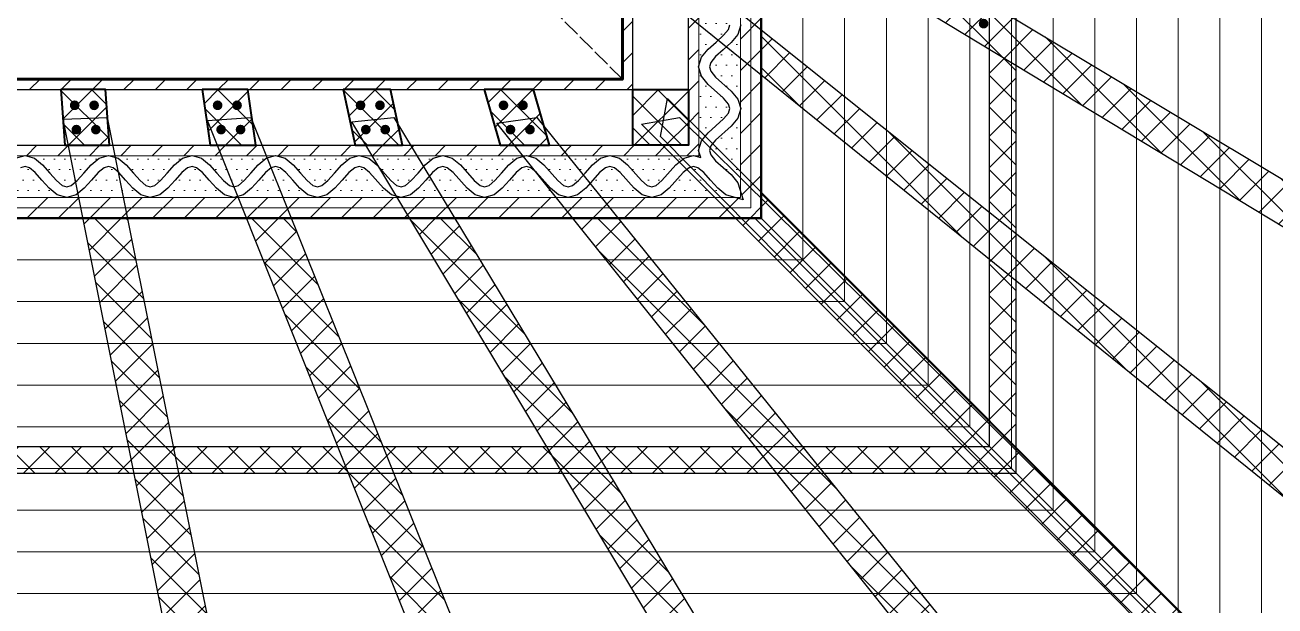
# Model space of a CAD drawing. Header units: millimetres. Extents: x -5750 to 7370, y -6735 to 6000.
# Drawn here: x 551 to 5048, y -4345 to -2255 of the extents above; entities that cross this region are included whole.
import ezdxf

# ---------------------------------------------------------------- set-up
doc = ezdxf.new("R2010")
doc.units = ezdxf.units.MM
doc.linetypes.add('DASHED', pattern=[1.524, 1.27, -0.254])
for name, color, linetype, lineweight in [('ANNOTATION', 4, 'CONTINUOUS', 18), ('HATCH-CAST', 7, 'CONTINUOUS', 9), ('HATCH-INSULATION', 7, 'Continuous', 9), ('HATCH-PRINTED', 7, 'CONTINUOUS', 9), ('HIDDEN-AXIS', 8, 'DASHED', 18), ('LINES', 7, 'CONTINUOUS', 25), ('OUTLINE-CUT', 7, 'CONTINUOUS', 50), ('OUTLINE-FINE', 7, 'CONTINUOUS', 25), ('PRINTED-BEAD', 7, 'CONTINUOUS', 25)]:
    doc.layers.add(name, color=color, linetype=linetype, lineweight=lineweight)

msp = doc.modelspace()

# ---------------------------------------------------------------- hatches: boundary and pattern name
at = {"layer": 'ANNOTATION', "ltscale": 50}
h = msp.add_hatch(color=7, dxfattribs=at)
h.dxf.hatch_style = 1
edge = h.paths.add_edge_path()
edge.add_arc((4000, -2250), 17.5, 0, 360)
at = {"layer": 'HATCH-CAST', "ltscale": 50}
h = msp.add_hatch(dxfattribs=at)
h.set_pattern_fill('ANSI37', scale=25.197)
h.paths.add_polyline_path([(-4887.5, -5137.5), (-4887.5, 5137.5), (5387.5, 5137.5), (5387.5, -5137.5)])
h.paths.add_polyline_path([(-4662.5, 4819.2), (-4662.5, 3930), (-4683.3, 3857.9), (-4662.5, 3841.3), (-4662.5, 2947.5), (-4678.8, 2872.2), (-4662.5, 2862.5), (-4662.5, 1965), (-4673.7, 1887.2), (-4662.5, 1882.7), (-4662.5, 982.5), (-4668.2, 903.1), (-4662.5, 901.9), (-4662.5, 80), (-4662.5, -80), (-4662.5, -901.9), (-4668.2, -903.1), (-4662.5, -982.5), (-4662.5, -1882.7), (-4673.7, -1887.2), (-4662.5, -1965), (-4662.5, -2862.5), (-4678.8, -2872.2), (-4662.5, -2947.5), (-4662.5, -3841.3), (-4683.3, -3857.9), (-4662.5, -3930), (-4662.5, -4819.2), (-4687.2, -4843.9), (-4687.1, -4844.2), (-4731.1, -4887.8), (-4662.5, -4912.5), (-4637.8, -4981.1), (-4594.2, -4937.1), (-4593.9, -4937.2), (-4569.2, -4912.5), (-3680, -4912.5), (-3607.9, -4933.3), (-3591.3, -4912.5), (-2697.5, -4912.5), (-2622.2, -4928.8), (-2612.5, -4912.5), (-1715, -4912.5), (-1637.2, -4923.7), (-1632.7, -4912.5), (-732.5, -4912.5), (-653.1, -4918.2), (-651.9, -4912.5), (170, -4912.5), (330, -4912.5), (1151.9, -4912.5), (1153.1, -4918.2), (1232.5, -4912.5), (2132.7, -4912.5), (2137.2, -4923.7), (2215, -4912.5), (3112.5, -4912.5), (3122.2, -4928.8), (3197.5, -4912.5), (4091.3, -4912.5), (4107.9, -4933.3), (4180, -4912.5), (5069.2, -4912.5), (5093.9, -4937.2), (5094.2, -4937.1), (5137.8, -4981.1), (5162.5, -4912.5), (5231.1, -4887.8), (5187.1, -4844.2), (5187.2, -4843.9), (5162.5, -4819.2), (5162.5, -3930), (5183.3, -3857.9), (5162.5, -3841.3), (5162.5, -2947.5), (5178.8, -2872.2), (5162.5, -2862.5), (5162.5, -1965), (5173.7, -1887.2), (5162.5, -1882.7), (5162.5, -982.5), (5168.2, -903.1), (5162.5, -901.9), (5162.5, -80), (5162.5, 80), (5162.5, 901.9), (5168.2, 903.1), (5162.5, 982.5), (5162.5, 1882.7), (5173.7, 1887.2), (5162.5, 1965), (5162.5, 2862.5), (5178.8, 2872.2), (5162.5, 2947.5), (5162.5, 3841.3), (5183.3, 3857.9), (5162.5, 3930), (5162.5, 4819.2), (5187.2, 4843.9), (5187.1, 4844.2), (5231.1, 4887.8), (5162.5, 4912.5), (5137.8, 4981.1), (5094.2, 4937.1), (5093.9, 4937.2), (5069.2, 4912.5), (4180, 4912.5), (4107.9, 4933.3), (4091.3, 4912.5), (3197.5, 4912.5), (3122.2, 4928.8), (3112.5, 4912.5), (2215, 4912.5), (2137.2, 4923.7), (2132.7, 4912.5), (1232.5, 4912.5), (1153.1, 4918.2), (1151.9, 4912.5), (330, 4912.5), (170, 4912.5), (-651.9, 4912.5), (-653.1, 4918.2), (-732.5, 4912.5), (-1632.7, 4912.5), (-1637.2, 4923.7), (-1715, 4912.5), (-2612.5, 4912.5), (-2622.2, 4928.8), (-2697.5, 4912.5), (-3591.3, 4912.5), (-3607.9, 4933.3), (-3680, 4912.5), (-4569.2, 4912.5), (-4593.9, 4937.2), (-4594.2, 4937.1), (-4637.8, 4981.1), (-4662.5, 4912.5), (-4731.1, 4887.8), (-4687.1, 4844.2), (-4687.2, 4843.9)])
h = msp.add_hatch(dxfattribs=at)
h.set_pattern_fill('ANSI37', scale=25.197)
h.paths.add_polyline_path([(5146.2, -3022.8), (3200, -1846.8), (3200, -1685), (5178.8, -2872.2)])
h = msp.add_hatch(dxfattribs=at)
h.set_pattern_fill('ANSI37', scale=25.197)
h.paths.add_polyline_path([(5141.7, -4002.1), (3200, -2434.7), (3200, -2271.3), (5183.3, -3857.9)])
h = msp.add_hatch(dxfattribs=at)
h.set_pattern_fill('ANSI37', scale=25.197)
h.paths.add_polyline_path([(4020.8, -2927.9), (4020.8, -2342.7), (4116.8, -2400.7), (4116.8, -3004.7)])
h = msp.add_hatch(dxfattribs=at)
h.set_pattern_fill('ANSI37', scale=25.197)
h.paths.add_polyline_path([(855.3, -2687.5), (694.1, -2687.5), (679.7, -2487.5), (840.9, -2487.5)])
h = msp.add_hatch(dxfattribs=at)
h.set_pattern_fill('ANSI37', scale=25.197)
h.paths.add_polyline_path([(1352.9, -2487.5), (1381.7, -2687.5), (1217.1, -2687.5), (1188.3, -2487.5)])
h = msp.add_hatch(dxfattribs=at)
h.set_pattern_fill('ANSI37', scale=25.197)
h.paths.add_polyline_path([(1695.9, -2487.5), (1865.9, -2487.5), (1909.1, -2687.5), (1739.1, -2687.5)])
h = msp.add_hatch(dxfattribs=at)
h.set_pattern_fill('ANSI37', scale=25.197)
h.paths.add_polyline_path([(2260.1, -2687.5), (2202.5, -2487.5), (2379.9, -2487.5), (2437.5, -2687.5)])
h = msp.add_hatch(dxfattribs=at)
h.set_pattern_fill('ANSI37', scale=25.197)
h.paths.add_polyline_path([(2937.5, -2487.5), (2937.5, -2687.5), (2737.5, -2687.5), (2737.5, -2487.5)])
h = msp.add_hatch(dxfattribs=at)
h.set_pattern_fill('ANSI37', scale=25.197)
h.paths.add_polyline_path([(5093.9, -4937.2), (3106.7, -2950), (3200, -2950), (3200, -2878.3), (5231.1, -4887.8)])
h = msp.add_hatch(dxfattribs=at)
h.set_pattern_fill('ANSI37', scale=25.197)
h.paths.add_polyline_path([(5187.1, -4844.2), (3200, -2878.3), (3200, -2856.7), (5187.2, -4843.9)])
h = msp.add_hatch(dxfattribs=at)
h.set_pattern_fill('ANSI37', scale=25.197)
h.paths.add_polyline_path([(759.4, -2950), (919.6, -2950), (1311.9, -4906.8), (1153.1, -4918.2)])
h = msp.add_hatch(dxfattribs=at)
h.set_pattern_fill('ANSI37', scale=25.197)
h.paths.add_polyline_path([(1347.7, -2950), (1508.5, -2950), (2292.8, -4901.3), (2137.2, -4923.7)])
h = msp.add_hatch(dxfattribs=at)
h.set_pattern_fill('ANSI37', scale=25.197)
h.paths.add_polyline_path([(1935, -2950), (2096.8, -2950), (3272.8, -4896.2), (3122.2, -4928.8)])
h = msp.add_hatch(dxfattribs=at)
h.set_pattern_fill('ANSI37', scale=25.197)
h.paths.add_polyline_path([(2521.3, -2950), (2684.7, -2950), (4252.1, -4891.7), (4107.9, -4933.3)])
h = msp.add_hatch(dxfattribs=at)
h.set_pattern_fill('ANSI37', scale=25.197)
h.paths.add_polyline_path([(4020.8, -3677.5), (4020.8, -3097.3), (4116.8, -3174.7), (4116.8, -3773.5)])
h = msp.add_hatch(dxfattribs=at)
h.set_pattern_fill('ANSI37', scale=25.197)
h.paths.add_polyline_path([(942.8, -3866.8), (330, -3866.8), (330, -3770.8), (923.6, -3770.8)])
h = msp.add_hatch(dxfattribs=at)
h.set_pattern_fill('ANSI37', scale=25.197)
h.paths.add_polyline_path([(1714.4, -3866.8), (1103.4, -3866.8), (1084.2, -3770.8), (1676, -3770.8)])
h = msp.add_hatch(dxfattribs=at)
h.set_pattern_fill('ANSI37', scale=25.197)
h.paths.add_polyline_path([(2485, -3866.8), (1877, -3866.8), (1838.4, -3770.8), (2427.4, -3770.8)])
h = msp.add_hatch(dxfattribs=at)
h.set_pattern_fill('ANSI37', scale=25.197)
h.paths.add_polyline_path([(3254.7, -3866.8), (2650.7, -3866.8), (2592.7, -3770.8), (3177.9, -3770.8)])
h = msp.add_hatch(dxfattribs=at)
h.set_pattern_fill('ANSI37', scale=25.197)
h.paths.add_polyline_path([(4023.5, -3866.8), (3424.7, -3866.8), (3347.3, -3770.8), (3927.5, -3770.8)])
at = {"layer": 'HATCH-INSULATION', "ltscale": 50}
h = msp.add_hatch(dxfattribs=at)
h.set_pattern_fill('DOTS', scale=23.622)
h.paths.add_polyline_path([(2984.4, -2138.7), (3008.3, -2167.7), (3037.5, -2193.8), (3064.6, -2217.9), (3081.8, -2238.9), (3086.7, -2254.9), (3081.8, -2271), (3064.6, -2292), (3037.5, -2316.1), (3008.3, -2342.1), (2984.4, -2371.2), (2975, -2402.5), (2975, -2107.4)])
h = msp.add_hatch(dxfattribs=at)
h.set_pattern_fill('DOTS', scale=23.622)
h.paths.add_polyline_path([(3018.2, -2421.3), (3013.3, -2405.3), (3018.2, -2389.2), (3035.4, -2368.2), (3062.5, -2344.1), (3091.7, -2318.1), (3115.6, -2289), (3125, -2257.7), (3125, -2552.8), (3115.6, -2521.5), (3091.7, -2492.5), (3035.4, -2442.3)])
h = msp.add_hatch(dxfattribs=at)
h.set_pattern_fill('DOTS', scale=23.622)
h.paths.add_polyline_path([(3064.6, -2592.7), (3008.3, -2642.8), (2984.4, -2671.9), (2975, -2703.2), (2975, -2408), (2984.4, -2439.3), (3008.3, -2468.4), (3064.6, -2518.5), (3081.8, -2539.5), (3086.7, -2555.6), (3081.8, -2571.6)])
h = msp.add_hatch(dxfattribs=at)
h.set_pattern_fill('DOTS', scale=23.622)
h.paths.add_polyline_path([(3035.4, -2743), (3018.2, -2722), (3013.3, -2705.9), (3018.2, -2689.9), (3035.4, -2668.8), (3091.7, -2618.7), (3115.6, -2589.6), (3125, -2558.4), (3125, -2853.5), (3115.6, -2822.2), (3091.7, -2793.1), (3062.5, -2767.1)])
h = msp.add_hatch(dxfattribs=at)
h.set_pattern_fill('DOTS', scale=23.622)
h.paths.add_polyline_path([(817.3, -2734.4), (788.2, -2758.3), (762.2, -2787.5), (738.1, -2814.6), (717, -2831.8), (701, -2836.7), (684.9, -2831.8), (663.9, -2814.6), (639.8, -2787.5), (613.8, -2758.3), (584.7, -2734.4), (553.4, -2725), (848.6, -2725)])
h = msp.add_hatch(dxfattribs=at)
h.set_pattern_fill('DOTS', scale=23.622)
h.paths.add_polyline_path([(1117.9, -2734.4), (1088.8, -2758.3), (1062.8, -2787.5), (1038.7, -2814.6), (1017.7, -2831.8), (1001.6, -2836.7), (985.6, -2831.8), (964.6, -2814.6), (940.5, -2787.5), (914.5, -2758.3), (885.4, -2734.4), (854.1, -2725), (1149.2, -2725)])
h = msp.add_hatch(dxfattribs=at)
h.set_pattern_fill('DOTS', scale=23.622)
h.paths.add_polyline_path([(1418.6, -2734.4), (1389.5, -2758.3), (1363.5, -2787.5), (1339.4, -2814.6), (1318.4, -2831.8), (1302.3, -2836.7), (1286.2, -2831.8), (1265.2, -2814.6), (1241.1, -2787.5), (1215.1, -2758.3), (1186, -2734.4), (1154.7, -2725), (1449.9, -2725)])
h = msp.add_hatch(dxfattribs=at)
h.set_pattern_fill('DOTS', scale=23.622)
h.paths.add_polyline_path([(1719.2, -2734.4), (1690.1, -2758.3), (1664.1, -2787.5), (1640, -2814.6), (1619, -2831.8), (1603, -2836.7), (1586.9, -2831.8), (1565.9, -2814.6), (1541.8, -2787.5), (1515.8, -2758.3), (1486.7, -2734.4), (1455.4, -2725), (1750.5, -2725)])
h = msp.add_hatch(dxfattribs=at)
h.set_pattern_fill('DOTS', scale=23.622)
h.paths.add_polyline_path([(1940.7, -2814.6), (1919.7, -2831.8), (1903.6, -2836.7), (1887.6, -2831.8), (1866.5, -2814.6), (1816.4, -2758.3), (1787.3, -2734.4), (1756, -2725), (2051.2, -2725), (2019.9, -2734.4), (1990.8, -2758.3), (1964.8, -2787.5)])
h = msp.add_hatch(dxfattribs=at)
h.set_pattern_fill('DOTS', scale=23.622)
h.paths.add_polyline_path([(2241.4, -2814.6), (2220.3, -2831.8), (2204.3, -2836.7), (2188.2, -2831.8), (2167.2, -2814.6), (2117.1, -2758.3), (2088, -2734.4), (2056.7, -2725), (2351.8, -2725), (2320.6, -2734.4), (2291.5, -2758.3), (2265.4, -2787.5)])
h = msp.add_hatch(dxfattribs=at)
h.set_pattern_fill('DOTS', scale=23.622)
h.paths.add_polyline_path([(2542, -2814.6), (2521, -2831.8), (2504.9, -2836.7), (2488.9, -2831.8), (2467.9, -2814.6), (2417.7, -2758.3), (2388.7, -2734.4), (2357.4, -2725), (2652.5, -2725), (2621.2, -2734.4), (2592.1, -2758.3), (2566.1, -2787.5)])
h = msp.add_hatch(dxfattribs=at)
h.set_pattern_fill('DOTS', scale=23.622)
h.paths.add_polyline_path([(2768.5, -2814.6), (2718.4, -2758.3), (2689.3, -2734.4), (2658, -2725), (2953.2, -2725), (2921.9, -2734.4), (2892.8, -2758.3), (2842.7, -2814.6), (2821.6, -2831.8), (2805.6, -2836.7), (2789.5, -2831.8)])
h = msp.add_hatch(dxfattribs=at)
h.set_pattern_fill('DOTS', scale=23.622)
h.paths.add_polyline_path([(2975, -2725), (2975, -2708.7), (2982, -2732), (2958.7, -2725)])
h = msp.add_hatch(dxfattribs=at)
h.set_pattern_fill('DOTS', scale=23.622)
h.paths.add_polyline_path([(434.4, -2865.6), (463.5, -2841.7), (489.5, -2812.5), (513.6, -2785.4), (534.6, -2768.2), (550.7, -2763.3), (566.7, -2768.2), (587.7, -2785.4), (611.8, -2812.5), (637.8, -2841.7), (666.9, -2865.6), (698.2, -2875), (403.1, -2875)])
h = msp.add_hatch(dxfattribs=at)
h.set_pattern_fill('DOTS', scale=23.622)
h.paths.add_polyline_path([(735, -2865.6), (764.1, -2841.7), (790.2, -2812.5), (814.2, -2785.4), (835.3, -2768.2), (851.3, -2763.3), (867.4, -2768.2), (888.4, -2785.4), (912.5, -2812.5), (938.5, -2841.7), (967.6, -2865.6), (998.9, -2875), (703.7, -2875)])
h = msp.add_hatch(dxfattribs=at)
h.set_pattern_fill('DOTS', scale=23.622)
h.paths.add_polyline_path([(1035.7, -2865.6), (1064.8, -2841.7), (1090.8, -2812.5), (1114.9, -2785.4), (1135.9, -2768.2), (1152, -2763.3), (1168, -2768.2), (1189.1, -2785.4), (1213.1, -2812.5), (1239.2, -2841.7), (1268.2, -2865.6), (1299.5, -2875), (1004.4, -2875)])
h = msp.add_hatch(dxfattribs=at)
h.set_pattern_fill('DOTS', scale=23.622)
h.paths.add_polyline_path([(1336.4, -2865.6), (1365.4, -2841.7), (1391.5, -2812.5), (1415.6, -2785.4), (1436.6, -2768.2), (1452.6, -2763.3), (1468.7, -2768.2), (1489.7, -2785.4), (1513.8, -2812.5), (1539.8, -2841.7), (1568.9, -2865.6), (1600.2, -2875), (1305.1, -2875)])
h = msp.add_hatch(dxfattribs=at)
h.set_pattern_fill('DOTS', scale=23.622)
h.paths.add_polyline_path([(1716.2, -2785.4), (1737.2, -2768.2), (1753.3, -2763.3), (1769.3, -2768.2), (1790.4, -2785.4), (1840.5, -2841.7), (1869.6, -2865.6), (1900.9, -2875), (1605.7, -2875), (1637, -2865.6), (1666.1, -2841.7), (1692.1, -2812.5)])
h = msp.add_hatch(dxfattribs=at)
h.set_pattern_fill('DOTS', scale=23.622)
h.paths.add_polyline_path([(2016.9, -2785.4), (2037.9, -2768.2), (2053.9, -2763.3), (2070, -2768.2), (2091, -2785.4), (2141.1, -2841.7), (2170.2, -2865.6), (2201.5, -2875), (1906.4, -2875), (1937.7, -2865.6), (1966.8, -2841.7), (1992.8, -2812.5)])
h = msp.add_hatch(dxfattribs=at)
h.set_pattern_fill('DOTS', scale=23.622)
h.paths.add_polyline_path([(2317.5, -2785.4), (2338.6, -2768.2), (2354.6, -2763.3), (2370.7, -2768.2), (2391.7, -2785.4), (2441.8, -2841.7), (2470.9, -2865.6), (2502.2, -2875), (2207, -2875), (2238.3, -2865.6), (2267.4, -2841.7), (2293.4, -2812.5)])
h = msp.add_hatch(dxfattribs=at)
h.set_pattern_fill('DOTS', scale=23.622)
h.paths.add_polyline_path([(2618.2, -2785.4), (2639.2, -2768.2), (2655.3, -2763.3), (2671.3, -2768.2), (2692.3, -2785.4), (2742.5, -2841.7), (2771.5, -2865.6), (2802.8, -2875), (2507.7, -2875), (2539, -2865.6), (2568.1, -2841.7), (2594.1, -2812.5)])
h = msp.add_hatch(dxfattribs=at)
h.set_pattern_fill('DOTS', scale=23.622)
h.paths.add_polyline_path([(2939.9, -2768.2), (2955.9, -2763.3), (2972, -2768.2), (2993, -2785.4), (3017.1, -2812.5), (3043.1, -2841.7), (3072.2, -2865.6), (3103.5, -2875), (2808.4, -2875), (2839.6, -2865.6), (2868.7, -2841.7), (2918.8, -2785.4)])
at = {"layer": 'HATCH-PRINTED', "ltscale": 50}
h = msp.add_hatch(dxfattribs=at)
h.set_pattern_fill('ANSI31', scale=25.197)
h.paths.add_polyline_path([(3200, 2950), (3200, -2950), (-2700, -2950), (-2700, 2950)])
h.paths.add_polyline_path([(3125.8, 1353), (3125, 1355.7), (3125, 1650.9), (3125.8, 1653.6), (3125, 1656.4), (3125, 1951.5), (3125.8, 1954.3), (3125, 1957), (3125, 2252.2), (3125.8, 2254.9), (3125, 2257.7), (3125, 2552.8), (3125.8, 2555.6), (3125, 2558.4), (3125, 2853.5), (3134.3, 2884.3), (3103.5, 2875), (2808.4, 2875), (2805.6, 2875.8), (2802.8, 2875), (2507.7, 2875), (2504.9, 2875.8), (2502.2, 2875), (2207, 2875), (2204.3, 2875.8), (2201.5, 2875), (1906.4, 2875), (1903.6, 2875.8), (1900.9, 2875), (1605.7, 2875), (1603, 2875.8), (1600.2, 2875), (1305.1, 2875), (1302.3, 2875.8), (1299.5, 2875), (1004.4, 2875), (1001.6, 2875.8), (998.9, 2875), (703.7, 2875), (701, 2875.8), (698.2, 2875), (403.1, 2875), (400.3, 2875.8), (397.6, 2875), (102.4, 2875), (99.7, 2875.8), (96.9, 2875), (-198.2, 2875), (-201, 2875.8), (-203.7, 2875), (-498.9, 2875), (-501.6, 2875.8), (-504.4, 2875), (-799.5, 2875), (-802.3, 2875.8), (-805.1, 2875), (-1100.2, 2875), (-1103, 2875.8), (-1105.7, 2875), (-1400.9, 2875), (-1403.6, 2875.8), (-1406.4, 2875), (-1701.5, 2875), (-1704.3, 2875.8), (-1707, 2875), (-2002.2, 2875), (-2004.9, 2875.8), (-2007.7, 2875), (-2302.8, 2875), (-2305.6, 2875.8), (-2308.4, 2875), (-2603.5, 2875), (-2634.3, 2884.3), (-2625, 2853.5), (-2625, 2558.4), (-2625.8, 2555.6), (-2625, 2552.8), (-2625, 2257.7), (-2625.8, 2254.9), (-2625, 2252.2), (-2625, 1957), (-2625.8, 1954.3), (-2625, 1951.5), (-2625, 1656.4), (-2625.8, 1653.6), (-2625, 1650.9), (-2625, 1355.7), (-2625.8, 1353), (-2625, 1350.2), (-2625, 1055.1), (-2625.8, 1052.3), (-2625, 1049.5), (-2625, 754.4), (-2625.8, 751.6), (-2625, 748.9), (-2625, 453.7), (-2625.8, 451), (-2625, 448.2), (-2625, 153.1), (-2625.8, 150.3), (-2625, 147.6), (-2625, -147.6), (-2625.8, -150.3), (-2625, -153.1), (-2625, -448.2), (-2625.8, -451), (-2625, -453.7), (-2625, -748.9), (-2625.8, -751.6), (-2625, -754.4), (-2625, -1049.5), (-2625.8, -1052.3), (-2625, -1055.1), (-2625, -1350.2), (-2625.8, -1353), (-2625, -1355.7), (-2625, -1650.9), (-2625.8, -1653.6), (-2625, -1656.4), (-2625, -1951.5), (-2625.8, -1954.3), (-2625, -1957), (-2625, -2252.2), (-2625.8, -2254.9), (-2625, -2257.7), (-2625, -2552.8), (-2625.8, -2555.6), (-2625, -2558.4), (-2625, -2853.5), (-2634.3, -2884.3), (-2603.5, -2875), (-2308.4, -2875), (-2305.6, -2875.8), (-2302.8, -2875), (-2007.7, -2875), (-2004.9, -2875.8), (-2002.2, -2875), (-1707, -2875), (-1704.3, -2875.8), (-1701.5, -2875), (-1406.4, -2875), (-1403.6, -2875.8), (-1400.9, -2875), (-1105.7, -2875), (-1103, -2875.8), (-1100.2, -2875), (-805.1, -2875), (-802.3, -2875.8), (-799.5, -2875), (-504.4, -2875), (-501.6, -2875.8), (-498.9, -2875), (-203.7, -2875), (-201, -2875.8), (-198.2, -2875), (96.9, -2875), (99.7, -2875.8), (102.4, -2875), (397.6, -2875), (400.3, -2875.8), (403.1, -2875), (698.2, -2875), (701, -2875.8), (703.7, -2875), (998.9, -2875), (1001.6, -2875.8), (1004.4, -2875), (1299.5, -2875), (1302.3, -2875.8), (1305.1, -2875), (1600.2, -2875), (1603, -2875.8), (1605.7, -2875), (1900.9, -2875), (1903.6, -2875.8), (1906.4, -2875), (2201.5, -2875), (2204.3, -2875.8), (2207, -2875), (2502.2, -2875), (2504.9, -2875.8), (2507.7, -2875), (2802.8, -2875), (2805.6, -2875.8), (2808.4, -2875), (3103.5, -2875), (3134.3, -2884.3), (3125, -2853.5), (3125, -2558.4), (3125.8, -2555.6), (3125, -2552.8), (3125, -2257.7), (3125.8, -2254.9), (3125, -2252.2), (3125, -1957), (3125.8, -1954.3), (3125, -1951.5), (3125, -1656.4), (3125.8, -1653.6), (3125, -1650.9), (3125, -1355.7), (3125.8, -1353), (3125, -1350.2), (3125, -1055.1), (3125.8, -1052.3), (3125, -1049.5), (3125, -754.4), (3125.8, -751.6), (3125, -748.9), (3125, -453.7), (3125.8, -451), (3125, -448.2), (3125, -153.1), (3125.8, -150.3), (3125, -147.6), (3125, 147.6), (3125.8, 150.3), (3125, 153.1), (3125, 448.2), (3125.8, 451), (3125, 453.7), (3125, 748.9), (3125.8, 751.6), (3125, 754.4), (3125, 1049.5), (3125.8, 1052.3), (3125, 1055.1), (3125, 1350.2)])
h = msp.add_hatch(dxfattribs=at)
h.set_pattern_fill('ANSI31', scale=25.197)
h.paths.add_polyline_path([(-952.6, -2724.2), (-955.4, -2725), (-1250.5, -2725), (-1253.3, -2724.2), (-1256, -2725), (-1551.2, -2725), (-1553.9, -2724.2), (-1556.7, -2725), (-1851.8, -2725), (-1854.6, -2724.2), (-1857.4, -2725), (-2152.5, -2725), (-2155.3, -2724.2), (-2158, -2725), (-2453.2, -2725), (-2455.9, -2724.2), (-2458.7, -2725), (-2475, -2725), (-2475, -2708.7), (-2474.2, -2705.9), (-2475, -2703.2), (-2475, -2408), (-2474.2, -2405.3), (-2475, -2402.5), (-2475, -2107.4), (-2474.2, -2104.6), (-2475, -2101.8), (-2475, -1806.7), (-2474.2, -1803.9), (-2475, -1801.2), (-2475, -1506), (-2474.2, -1503.3), (-2475, -1500.5), (-2475, -1205.4), (-2474.2, -1202.6), (-2475, -1199.9), (-2475, -904.7), (-2474.2, -902), (-2475, -899.2), (-2475, -604.1), (-2474.2, -601.3), (-2475, -598.6), (-2475, -303.4), (-2474.2, -300.7), (-2475, -297.9), (-2475, -2.8), (-2474.2, 0), (-2475, 2.8), (-2475, 297.9), (-2474.2, 300.7), (-2475, 303.4), (-2475, 598.6), (-2474.2, 601.3), (-2475, 604.1), (-2475, 899.2), (-2474.2, 902), (-2475, 904.7), (-2475, 1199.9), (-2474.2, 1202.6), (-2475, 1205.4), (-2475, 1500.5), (-2474.2, 1503.3), (-2475, 1506), (-2475, 1801.2), (-2474.2, 1803.9), (-2475, 1806.7), (-2475, 2101.8), (-2474.2, 2104.6), (-2475, 2107.4), (-2475, 2402.5), (-2474.2, 2405.3), (-2475, 2408), (-2475, 2703.2), (-2474.2, 2705.9), (-2475, 2708.7), (-2475, 2725), (-2458.7, 2725), (-2455.9, 2724.2), (-2453.2, 2725), (-2158, 2725), (-2155.3, 2724.2), (-2152.5, 2725), (-1857.4, 2725), (-1854.6, 2724.2), (-1851.8, 2725), (-1556.7, 2725), (-1553.9, 2724.2), (-1551.2, 2725), (-1256, 2725), (-1253.3, 2724.2), (-1250.5, 2725), (-955.4, 2725), (-952.6, 2724.2), (-949.9, 2725), (-654.7, 2725), (-652, 2724.2), (-649.2, 2725), (-354.1, 2725), (-351.3, 2724.2), (-348.6, 2725), (-53.4, 2725), (-50.7, 2724.2), (-47.9, 2725), (247.2, 2725), (250, 2724.2), (252.8, 2725), (547.9, 2725), (550.7, 2724.2), (553.4, 2725), (848.6, 2725), (851.3, 2724.2), (854.1, 2725), (1149.2, 2725), (1152, 2724.2), (1154.7, 2725), (1449.9, 2725), (1452.6, 2724.2), (1455.4, 2725), (1750.5, 2725), (1753.3, 2724.2), (1756, 2725), (2051.2, 2725), (2053.9, 2724.2), (2056.7, 2725), (2351.8, 2725), (2354.6, 2724.2), (2357.4, 2725), (2652.5, 2725), (2655.3, 2724.2), (2658, 2725), (2953.2, 2725), (2955.9, 2724.2), (2958.7, 2725), (2975, 2725), (2975, 2708.7), (2974.2, 2705.9), (2975, 2703.2), (2975, 2408), (2974.2, 2405.3), (2975, 2402.5), (2975, 2107.4), (2974.2, 2104.6), (2975, 2101.8), (2975, 1806.7), (2974.2, 1803.9), (2975, 1801.2), (2975, 1506), (2974.2, 1503.3), (2975, 1500.5), (2975, 1205.4), (2974.2, 1202.6), (2975, 1199.9), (2975, 904.7), (2974.2, 902), (2975, 899.2), (2975, 604.1), (2974.2, 601.3), (2975, 598.6), (2975, 303.4), (2974.2, 300.7), (2975, 297.9), (2975, 2.8), (2974.2, 0), (2975, -2.8), (2975, -297.9), (2974.2, -300.7), (2975, -303.4), (2975, -598.6), (2974.2, -601.3), (2975, -604.1), (2975, -899.2), (2974.2, -902), (2975, -904.7), (2975, -1199.9), (2974.2, -1202.6), (2975, -1205.4), (2975, -1500.5), (2974.2, -1503.3), (2975, -1506), (2975, -1801.2), (2974.2, -1803.9), (2975, -1806.7), (2975, -2101.8), (2974.2, -2104.6), (2975, -2107.4), (2975, -2402.5), (2974.2, -2405.3), (2975, -2408), (2975, -2703.2), (2974.2, -2705.9), (2975, -2708.7), (2975, -2725), (2958.7, -2725), (2955.9, -2724.2), (2953.2, -2725), (2658, -2725), (2655.3, -2724.2), (2652.5, -2725), (2357.4, -2725), (2354.6, -2724.2), (2351.8, -2725), (2056.7, -2725), (2053.9, -2724.2), (2051.2, -2725), (1756, -2725), (1753.3, -2724.2), (1750.5, -2725), (1455.4, -2725), (1452.6, -2724.2), (1449.9, -2725), (1154.7, -2725), (1152, -2724.2), (1149.2, -2725), (854.1, -2725), (851.3, -2724.2), (848.6, -2725), (553.4, -2725), (550.7, -2724.2), (547.9, -2725), (252.8, -2725), (250, -2724.2), (247.2, -2725), (-47.9, -2725), (-50.7, -2724.2), (-53.4, -2725), (-348.6, -2725), (-351.3, -2724.2), (-354.1, -2725), (-649.2, -2725), (-652, -2724.2), (-654.7, -2725), (-949.9, -2725)])
h.paths.add_polyline_path([(2260.1, 2687.5), (1909.1, 2687.5), (1739.1, 2687.5), (1381.7, 2687.5), (1217.1, 2687.5), (855.3, 2687.5), (694.1, 2687.5), (330, 2687.5), (170, 2687.5), (-194.1, 2687.5), (-355.3, 2687.5), (-717.1, 2687.5), (-881.7, 2687.5), (-1239.1, 2687.5), (-1409.1, 2687.5), (-1760.1, 2687.5), (-1937.5, 2687.5), (-2237.5, 2687.5), (-2437.5, 2687.5), (-2437.5, 2487.5), (-2437.5, 2187.5), (-2437.5, 2010.1), (-2437.5, 1659.1), (-2437.5, 1489.1), (-2437.5, 1131.7), (-2437.5, 967.1), (-2437.5, 605.3), (-2437.5, 444.1), (-2437.5, 80), (-2437.5, -80), (-2437.5, -444.1), (-2437.5, -605.3), (-2437.5, -967.1), (-2437.5, -1131.7), (-2437.5, -1489.1), (-2437.5, -1659.1), (-2437.5, -2010.1), (-2437.5, -2187.5), (-2437.5, -2487.5), (-2437.5, -2687.5), (-2237.5, -2687.5), (-1937.5, -2687.5), (-1760.1, -2687.5), (-1409.1, -2687.5), (-1239.1, -2687.5), (-881.7, -2687.5), (-717.1, -2687.5), (-355.3, -2687.5), (-194.1, -2687.5), (170, -2687.5), (330, -2687.5), (694.1, -2687.5), (855.3, -2687.5), (1217.1, -2687.5), (1381.7, -2687.5), (1739.1, -2687.5), (1909.1, -2687.5), (2260.1, -2687.5), (2437.5, -2687.5), (2737.5, -2687.5), (2937.5, -2687.5), (2937.5, -2487.5), (2937.5, -2187.5), (2937.5, -2010.1), (2937.5, -1659.1), (2937.5, -1489.1), (2937.5, -1131.7), (2937.5, -967.1), (2937.5, -605.3), (2937.5, -444.1), (2937.5, -80), (2937.5, 80), (2937.5, 444.1), (2937.5, 605.3), (2937.5, 967.1), (2937.5, 1131.7), (2937.5, 1489.1), (2937.5, 1659.1), (2937.5, 2010.1), (2937.5, 2187.5), (2937.5, 2487.5), (2937.5, 2687.5), (2737.5, 2687.5), (2437.5, 2687.5)])
h = msp.add_hatch(dxfattribs=at)
h.set_pattern_fill('ANSI31', scale=25.197)
h.paths.add_polyline_path([(-340.9, 2487.5), (-179.7, 2487.5), (170, 2487.5), (330, 2487.5), (679.7, 2487.5), (840.9, 2487.5), (1188.3, 2487.5), (1352.9, 2487.5), (1695.9, 2487.5), (1865.9, 2487.5), (2202.5, 2487.5), (2379.9, 2487.5), (2737.5, 2487.5), (2737.5, 2129.9), (2737.5, 1952.5), (2737.5, 1615.9), (2737.5, 1445.9), (2737.5, 1102.9), (2737.5, 938.3), (2737.5, 590.9), (2737.5, 429.7), (2737.5, 80), (2737.5, -80), (2737.5, -429.7), (2737.5, -590.9), (2737.5, -938.3), (2737.5, -1102.9), (2737.5, -1445.9), (2737.5, -1615.9), (2737.5, -1952.5), (2737.5, -2129.9), (2737.5, -2487.5), (2379.9, -2487.5), (2202.5, -2487.5), (1865.9, -2487.5), (1695.9, -2487.5), (1352.9, -2487.5), (1188.3, -2487.5), (840.9, -2487.5), (679.7, -2487.5), (330, -2487.5), (170, -2487.5), (-179.7, -2487.5), (-340.9, -2487.5), (-688.3, -2487.5), (-852.9, -2487.5), (-1195.9, -2487.5), (-1365.9, -2487.5), (-1702.5, -2487.5), (-1879.9, -2487.5), (-2237.5, -2487.5), (-2237.5, -2129.9), (-2237.5, -1952.5), (-2237.5, -1615.9), (-2237.5, -1445.9), (-2237.5, -1102.9), (-2237.5, -938.3), (-2237.5, -590.9), (-2237.5, -429.7), (-2237.5, -80), (-2237.5, 80), (-2237.5, 429.7), (-2237.5, 590.9), (-2237.5, 938.3), (-2237.5, 1102.9), (-2237.5, 1445.9), (-2237.5, 1615.9), (-2237.5, 1952.5), (-2237.5, 2129.9), (-2237.5, 2487.5), (-1879.9, 2487.5), (-1702.5, 2487.5), (-1365.9, 2487.5), (-1195.9, 2487.5), (-852.9, 2487.5), (-688.3, 2487.5)])
h.paths.add_polyline_path([(2700, 2450), (-2200, 2450), (-2200, -2450), (2700, -2450)])
at = {"layer": 'LINES', "ltscale": 50}
h = msp.add_hatch(color=7, dxfattribs=at)
h.dxf.hatch_style = 1
edge = h.paths.add_edge_path()
edge.add_arc((729.4, -2543.8), 17.5, 0, 360)
h = msp.add_hatch(color=7, dxfattribs=at)
h.dxf.hatch_style = 1
edge = h.paths.add_edge_path()
edge.add_arc((799.4, -2543.8), 17.5, 0, 360)
h = msp.add_hatch(color=7, dxfattribs=at)
h.dxf.hatch_style = 1
edge = h.paths.add_edge_path()
edge.add_arc((1243.7, -2543.8), 17.5, 0, 360)
h = msp.add_hatch(color=7, dxfattribs=at)
h.dxf.hatch_style = 1
edge = h.paths.add_edge_path()
edge.add_arc((1313.7, -2543.8), 17.5, 0, 360)
h = msp.add_hatch(color=7, dxfattribs=at)
h.dxf.hatch_style = 1
edge = h.paths.add_edge_path()
edge.add_arc((1758, -2543.8), 17.5, 0, 360)
h = msp.add_hatch(color=7, dxfattribs=at)
h.dxf.hatch_style = 1
edge = h.paths.add_edge_path()
edge.add_arc((1828, -2543.8), 17.5, 0, 360)
h = msp.add_hatch(color=7, dxfattribs=at)
h.dxf.hatch_style = 1
edge = h.paths.add_edge_path()
edge.add_arc((2272.4, -2543.8), 17.5, 0, 360)
h = msp.add_hatch(color=7, dxfattribs=at)
h.dxf.hatch_style = 1
edge = h.paths.add_edge_path()
edge.add_arc((2342.4, -2543.8), 17.5, 0, 360)
h = msp.add_hatch(color=7, dxfattribs=at)
h.dxf.hatch_style = 1
edge = h.paths.add_edge_path()
edge.add_arc((735.6, -2631.2), 17.5, 0, 360)
h = msp.add_hatch(color=7, dxfattribs=at)
h.dxf.hatch_style = 1
edge = h.paths.add_edge_path()
edge.add_arc((805.6, -2631.2), 17.5, 0, 360)
h = msp.add_hatch(color=7, dxfattribs=at)
h.dxf.hatch_style = 1
edge = h.paths.add_edge_path()
edge.add_arc((1256.3, -2631.2), 17.5, 0, 360)
h = msp.add_hatch(color=7, dxfattribs=at)
h.dxf.hatch_style = 1
edge = h.paths.add_edge_path()
edge.add_arc((1326.3, -2631.2), 17.5, 0, 360)
h = msp.add_hatch(color=7, dxfattribs=at)
h.dxf.hatch_style = 1
edge = h.paths.add_edge_path()
edge.add_arc((1777, -2631.2), 17.5, 0, 360)
h = msp.add_hatch(color=7, dxfattribs=at)
h.dxf.hatch_style = 1
edge = h.paths.add_edge_path()
edge.add_arc((1847, -2631.2), 17.5, 0, 360)
h = msp.add_hatch(color=7, dxfattribs=at)
h.dxf.hatch_style = 1
edge = h.paths.add_edge_path()
edge.add_arc((2297.6, -2631.2), 17.5, 0, 360)
h = msp.add_hatch(color=7, dxfattribs=at)
h.dxf.hatch_style = 1
edge = h.paths.add_edge_path()
edge.add_arc((2367.6, -2631.2), 17.5, 0, 360)

# ---------------------------------------------------------------- linework, layer by layer
at = {"layer": 'HIDDEN-AXIS', "linetype": 'DASHED', "lineweight": 20, "ltscale": 50}
msp.add_lwpolyline([(2700, -2450), (750, -500)], dxfattribs=at)
at = {"layer": 'LINES', "lineweight": 35, "ltscale": 50}
msp.add_lwpolyline([(5750, -5500), (3200, -2950)], dxfattribs=at)
at = {"layer": 'OUTLINE-CUT', "lineweight": 50, "ltscale": 50}
msp.add_lwpolyline([(-2700, -2950), (3200, -2950), (3200, 2950), (-2700, 2950)], close=True, dxfattribs=at)
at = {"layer": 'OUTLINE-CUT', "lineweight": 60, "ltscale": 50}
msp.add_lwpolyline([(-2200, -2450), (2700, -2450), (2700, 2450), (-2200, 2450)], close=True, dxfattribs=at)
at = {"layer": 'OUTLINE-CUT', "lineweight": 40, "ltscale": 50}
for points in [[(679.7, -2487.5), (694.1, -2687.5), (855.3, -2687.5), (840.9, -2487.5)], [(1188.3, -2487.5), (1217.1, -2687.5), (1381.7, -2687.5), (1352.9, -2487.5)], [(1695.9, -2487.5), (1739.1, -2687.5), (1909.1, -2687.5), (1865.9, -2487.5)], [(2202.5, -2487.5), (2260.1, -2687.5), (2437.5, -2687.5), (2379.9, -2487.5)], [(2737.5, -2487.5), (2937.5, -2487.5), (2937.5, -2687.5), (2737.5, -2687.5)]]:
    msp.add_lwpolyline(points, close=True, dxfattribs=at)
at = {"layer": 'OUTLINE-FINE', "lineweight": 0, "ltscale": 50}
for points in [[(-4500, -4750), (5000, -4750), (5000, 4750), (-4500, 4750)], [(-4350, -4600), (4850, -4600), (4850, 4600), (-4350, 4600)], [(-4200, -4450), (4700, -4450), (4700, 4450), (-4200, 4450)], [(-4050, -4300), (4550, -4300), (4550, 4300), (-4050, 4300)], [(-3900, -4150), (4400, -4150), (4400, 4150), (-3900, 4150)], [(-3750, -4000), (4250, -4000), (4250, 4000), (-3750, 4000)], [(-3600, -3850), (4100, -3850), (4100, 3850), (-3600, 3850)], [(-3450, -3700), (3950, -3700), (3950, 3700), (-3450, 3700)], [(-3300, -3550), (3800, -3550), (3800, 3550), (-3300, 3550)], [(-3150, -3400), (3650, -3400), (3650, 3400), (-3150, 3400)], [(-3000, -3250), (3500, -3250), (3500, 3250), (-3000, 3250)], [(-2850, -3100), (3350, -3100), (3350, 3100), (-2850, 3100)]]:
    msp.add_lwpolyline(points, close=True, dxfattribs=at)
at = {"layer": 'OUTLINE-FINE', "lineweight": 30, "ltscale": 50}
for points in [[(-3616.8, -3866.8), (4116.8, -3866.8), (4116.8, 3866.8), (-3616.8, 3866.8)], [(-3520.8, -3770.8), (4020.8, -3770.8), (4020.8, 3770.8), (-3520.8, 3770.8)], [(5146.2, -3022.8), (2837.5, -1627.8), (2853.8, -1477.2), (5178.8, -2872.2)], [(5141.7, -4002.1), (2837.5, -2142.1), (2858.3, -1997.9), (5183.3, -3857.9)], [(5137.8, -4981.1), (2837.5, -2656.1), (2862.2, -2518.9), (5187.2, -4843.9)], [(1153.1, -4918.2), (688.1, -2593.2), (846.9, -2587.5), (1311.9, -4906.8)], [(2137.2, -4923.7), (1207.2, -2598.7), (1362.8, -2587.5), (2292.8, -4901.3)], [(3122.2, -4928.8), (1727.2, -2603.8), (1877.8, -2587.5), (3272.8, -4896.2)], [(4107.9, -4933.3), (2247.9, -2608.3), (2392.1, -2587.5), (4252.1, -4891.7)], [(5093.9, -4937.2), (2768.9, -2612.2), (2906.1, -2587.5), (5231.1, -4887.8)]]:
    msp.add_lwpolyline(points, close=True, dxfattribs=at)
at = {"layer": 'OUTLINE-FINE', "lineweight": 9, "ltscale": 50}
msp.add_lwpolyline([(-2662.5, -2912.5), (3162.5, -2912.5), (3162.5, 2912.5), (-2662.5, 2912.5)], close=True, dxfattribs=at)
at = {"layer": 'OUTLINE-FINE', "lineweight": 20, "ltscale": 50}
for points in [[(-2625, -2875), (3125, -2875), (3125, 2875), (-2625, 2875)], [(-2475, -2725), (2975, -2725), (2975, 2725), (-2475, 2725)]]:
    msp.add_lwpolyline(points, close=True, dxfattribs=at)
at = {"layer": 'OUTLINE-FINE', "lineweight": 25, "ltscale": 50}
for points in [[(-2437.5, -2687.5), (2937.5, -2687.5), (2937.5, 2687.5), (-2437.5, 2687.5)], [(-2237.5, -2487.5), (2737.5, -2487.5), (2737.5, 2487.5), (-2237.5, 2487.5)]]:
    msp.add_lwpolyline(points, close=True, dxfattribs=at)
at = {"layer": 'PRINTED-BEAD', "lineweight": 25, "ltscale": 50}
for points in [[(516.6, -2734.4), (550.7, -2724.2), (584.7, -2734.4), (613.8, -2758.3), (639.8, -2787.5), (663.9, -2814.6), (684.9, -2831.8), (701, -2836.7), (717, -2831.8), (738.1, -2814.6), (762.2, -2787.5), (788.2, -2758.3), (817.3, -2734.4), (851.3, -2724.2), (885.4, -2734.4), (914.5, -2758.3), (940.5, -2787.5), (964.6, -2814.6), (985.6, -2831.8), (1001.6, -2836.7), (1017.7, -2831.8), (1038.7, -2814.6), (1062.8, -2787.5), (1088.8, -2758.3), (1117.9, -2734.4), (1152, -2724.2), (1186, -2734.4), (1215.1, -2758.3), (1241.1, -2787.5), (1265.2, -2814.6), (1286.2, -2831.8), (1302.3, -2836.7), (1318.4, -2831.8), (1339.4, -2814.6), (1363.5, -2787.5), (1389.5, -2758.3), (1418.6, -2734.4), (1452.6, -2724.2), (1486.7, -2734.4), (1515.8, -2758.3), (1541.8, -2787.5), (1565.9, -2814.6), (1586.9, -2831.8), (1603, -2836.7), (1619, -2831.8), (1640, -2814.6), (1664.1, -2787.5), (1690.1, -2758.3), (1719.2, -2734.4), (1753.3, -2724.2), (1787.3, -2734.4), (1816.4, -2758.3), (1866.5, -2814.6), (1887.6, -2831.8), (1903.6, -2836.7), (1919.7, -2831.8), (1940.7, -2814.6), (1964.8, -2787.5), (1990.8, -2758.3), (2019.9, -2734.4), (2053.9, -2724.2), (2088, -2734.4), (2117.1, -2758.3), (2167.2, -2814.6), (2188.2, -2831.8), (2204.3, -2836.7), (2220.3, -2831.8), (2241.4, -2814.6), (2265.4, -2787.5), (2291.5, -2758.3), (2320.6, -2734.4), (2354.6, -2724.2), (2388.7, -2734.4), (2417.7, -2758.3), (2467.9, -2814.6), (2488.9, -2831.8), (2504.9, -2836.7), (2521, -2831.8), (2542, -2814.6), (2566.1, -2787.5), (2592.1, -2758.3), (2621.2, -2734.4), (2655.3, -2724.2), (2689.3, -2734.4), (2718.4, -2758.3), (2768.5, -2814.6), (2789.5, -2831.8), (2805.6, -2836.7), (2821.6, -2831.8), (2842.7, -2814.6), (2892.8, -2758.3), (2921.9, -2734.4), (2955.9, -2724.2), (2982, -2732), (2974.2, -2705.9), (2984.4, -2671.9), (3008.3, -2642.8), (3064.6, -2592.7), (3081.8, -2571.6), (3086.7, -2555.6), (3081.8, -2539.5), (3064.6, -2518.5), (3008.3, -2468.4), (2984.4, -2439.3), (2974.2, -2405.3), (2984.4, -2371.2), (3008.3, -2342.1), (3037.5, -2316.1), (3064.6, -2292), (3081.8, -2271), (3086.7, -2254.9)], [(3125.8, -2254.9), (3115.6, -2289), (3091.7, -2318.1), (3062.5, -2344.1), (3035.4, -2368.2), (3018.2, -2389.2), (3013.3, -2405.3), (3018.2, -2421.3), (3035.4, -2442.3), (3091.7, -2492.5), (3115.6, -2521.5), (3125.8, -2555.6), (3115.6, -2589.6), (3091.7, -2618.7), (3035.4, -2668.8), (3018.2, -2689.9), (3013.3, -2705.9), (3018.2, -2722), (3035.4, -2743), (3062.5, -2767.1), (3091.7, -2793.1), (3115.6, -2822.2), (3134.3, -2884.3), (3072.2, -2865.6), (3043.1, -2841.7), (3017.1, -2812.5), (2993, -2785.4), (2972, -2768.2), (2955.9, -2763.3), (2939.9, -2768.2), (2918.8, -2785.4), (2868.7, -2841.7), (2839.6, -2865.6), (2805.6, -2875.8), (2771.5, -2865.6), (2742.5, -2841.7), (2692.3, -2785.4), (2671.3, -2768.2), (2655.3, -2763.3), (2639.2, -2768.2), (2618.2, -2785.4), (2594.1, -2812.5), (2568.1, -2841.7), (2539, -2865.6), (2504.9, -2875.8), (2470.9, -2865.6), (2441.8, -2841.7), (2391.7, -2785.4), (2370.7, -2768.2), (2354.6, -2763.3), (2338.6, -2768.2), (2317.5, -2785.4), (2293.4, -2812.5), (2267.4, -2841.7), (2238.3, -2865.6), (2204.3, -2875.8), (2170.2, -2865.6), (2141.1, -2841.7), (2091, -2785.4), (2070, -2768.2), (2053.9, -2763.3), (2037.9, -2768.2), (2016.9, -2785.4), (1992.8, -2812.5), (1966.8, -2841.7), (1937.7, -2865.6), (1903.6, -2875.8), (1869.6, -2865.6), (1840.5, -2841.7), (1790.4, -2785.4), (1769.3, -2768.2), (1753.3, -2763.3), (1737.2, -2768.2), (1716.2, -2785.4), (1692.1, -2812.5), (1666.1, -2841.7), (1637, -2865.6), (1603, -2875.8), (1568.9, -2865.6), (1539.8, -2841.7), (1513.8, -2812.5), (1489.7, -2785.4), (1468.7, -2768.2), (1452.6, -2763.3), (1436.6, -2768.2), (1415.6, -2785.4), (1391.5, -2812.5), (1365.4, -2841.7), (1336.4, -2865.6), (1302.3, -2875.8), (1268.2, -2865.6), (1239.2, -2841.7), (1213.1, -2812.5), (1189.1, -2785.4), (1168, -2768.2), (1152, -2763.3), (1135.9, -2768.2), (1114.9, -2785.4), (1090.8, -2812.5), (1064.8, -2841.7), (1035.7, -2865.6), (1001.6, -2875.8), (967.6, -2865.6), (938.5, -2841.7), (912.5, -2812.5), (888.4, -2785.4), (867.4, -2768.2), (851.3, -2763.3), (835.3, -2768.2), (814.2, -2785.4), (790.2, -2812.5), (764.1, -2841.7), (735, -2865.6), (701, -2875.8), (666.9, -2865.6), (637.8, -2841.7), (611.8, -2812.5), (587.7, -2785.4), (566.7, -2768.2), (550.7, -2763.3), (534.6, -2768.2)]]:
    msp.add_lwpolyline(points, dxfattribs=at)

doc.saveas('drawing.dxf')
